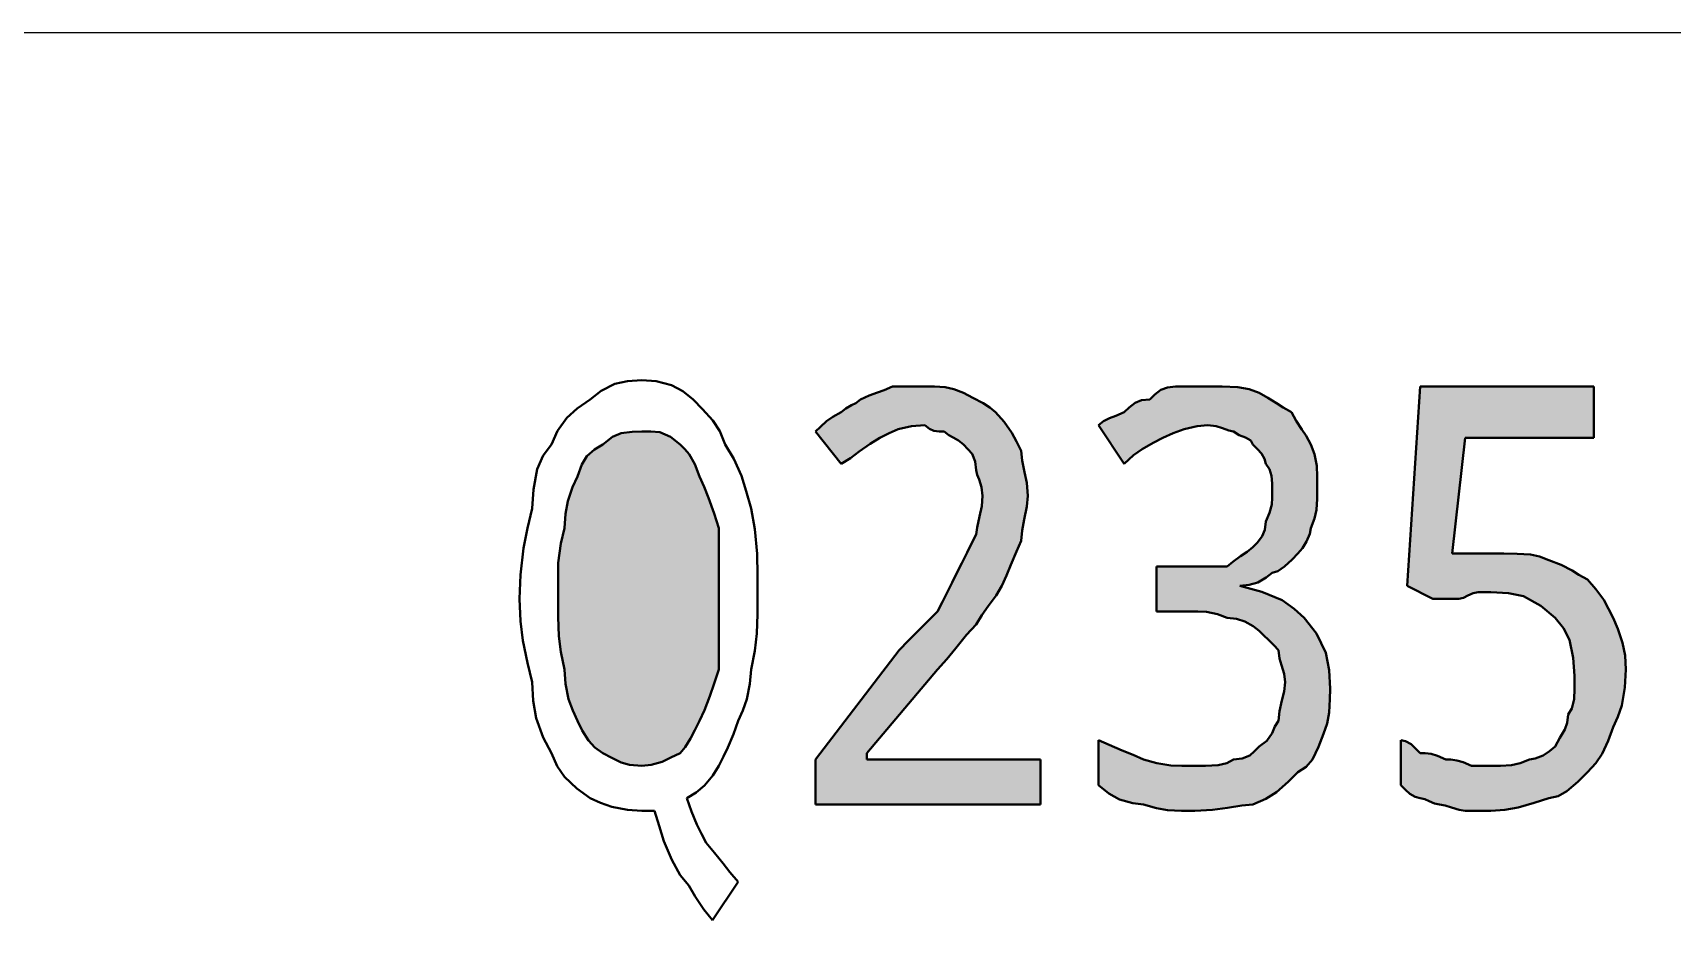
# Model space of a CAD drawing. Extents: x 457 to 4918, y -67 to 391.
# Drawn here: x 3585.79 to 3597.31, y 6.51 to 12.75 of the extents above; entities that cross this region are included whole.
import ezdxf

# ---------------------------------------------------------------- set-up
doc = ezdxf.new("R2010")
doc.units = 0
doc.header["$LTSCALE"] = 40
doc.header["$MEASUREMENT"] = 0
doc.layers.add('at_Entity', color=7, linetype='CONTINUOUS')
doc.layers.add('at_Solid', color=7, linetype='CONTINUOUS')

msp = doc.modelspace()

# ---------------------------------------------------------------- hatches: boundary and pattern name
at = {"layer": 'at_Solid'}
for points in [[(3592.875, 7.326), (3591.293, 7.326), (3591.293, 7.642), (3591.881, 8.411), (3591.948, 8.478), (3592.025, 8.555), (3592.086, 8.616), (3592.152, 8.682), (3592.186, 8.75), (3592.224, 8.826), (3592.255, 8.887), (3592.287, 8.953), (3592.321, 9.021), (3592.36, 9.097), (3592.39, 9.159), (3592.423, 9.224), (3592.43, 9.273), (3592.447, 9.349), (3592.462, 9.423), (3592.468, 9.495), (3592.461, 9.555), (3592.445, 9.61), (3592.43, 9.643), (3592.423, 9.676), (3592.415, 9.736), (3592.394, 9.791), (3592.365, 9.824), (3592.333, 9.857), (3592.299, 9.884), (3592.261, 9.906), (3592.23, 9.921), (3592.197, 9.947), (3592.163, 9.948), (3592.125, 9.953), (3592.094, 9.967), (3592.061, 9.993), (3591.968, 9.985), (3591.875, 9.963), (3591.811, 9.935), (3591.745, 9.902), (3591.677, 9.861), (3591.601, 9.807), (3591.539, 9.761), (3591.474, 9.721), (3591.293, 9.947), (3591.328, 9.981), (3591.371, 10.02), (3591.415, 10.05), (3591.474, 10.083), (3591.508, 10.11), (3591.546, 10.132), (3591.577, 10.147), (3591.609, 10.173), (3591.67, 10.2), (3591.73, 10.222), (3591.777, 10.238), (3591.835, 10.264), (3591.877, 10.264), (3591.937, 10.264), (3591.996, 10.264), (3592.061, 10.264), (3592.129, 10.263), (3592.206, 10.258), (3592.267, 10.245), (3592.333, 10.219), (3592.4, 10.185), (3592.471, 10.147), (3592.519, 10.116), (3592.559, 10.083), (3592.619, 10.015), (3592.674, 9.939), (3592.707, 9.877), (3592.74, 9.812), (3592.747, 9.743), (3592.763, 9.662), (3592.778, 9.587), (3592.785, 9.495), (3592.778, 9.421), (3592.761, 9.328), (3592.746, 9.251), (3592.74, 9.179), (3592.706, 9.104), (3592.667, 9.011), (3592.637, 8.935), (3592.604, 8.863), (3592.563, 8.795), (3592.508, 8.719), (3592.463, 8.657), (3592.423, 8.591), (3592.355, 8.517), (3592.279, 8.424), (3592.217, 8.347), (3592.152, 8.275), (3591.655, 7.687), (3591.655, 7.642), (3592.875, 7.642)], [(3594.819, 9.541), (3594.818, 9.473), (3594.813, 9.397), (3594.8, 9.335), (3594.774, 9.269), (3594.766, 9.228), (3594.744, 9.174), (3594.716, 9.128), (3594.683, 9.089), (3594.642, 9.048), (3594.588, 8.999), (3594.542, 8.966), (3594.502, 8.953), (3594.461, 8.92), (3594.401, 8.887), (3594.342, 8.869), (3594.276, 8.863), (3594.43, 8.821), (3594.572, 8.761), (3594.656, 8.702), (3594.728, 8.637), (3594.814, 8.527), (3594.88, 8.391), (3594.902, 8.27), (3594.909, 8.139), (3594.908, 8.065), (3594.903, 7.972), (3594.89, 7.895), (3594.864, 7.823), (3594.829, 7.73), (3594.786, 7.642), (3594.742, 7.591), (3594.683, 7.552), (3594.615, 7.485), (3594.533, 7.413), (3594.458, 7.365), (3594.367, 7.326), (3594.29, 7.319), (3594.188, 7.302), (3594.084, 7.287), (3593.96, 7.281), (3593.865, 7.281), (3593.767, 7.286), (3593.69, 7.3), (3593.598, 7.326), (3593.523, 7.334), (3593.431, 7.361), (3593.354, 7.403), (3593.282, 7.461), (3593.282, 7.778), (3593.357, 7.744), (3593.449, 7.706), (3593.526, 7.675), (3593.598, 7.642), (3593.693, 7.616), (3593.791, 7.599), (3593.868, 7.597), (3593.96, 7.597), (3594.034, 7.598), (3594.122, 7.603), (3594.185, 7.616), (3594.231, 7.642), (3594.291, 7.65), (3594.346, 7.671), (3594.379, 7.7), (3594.412, 7.733), (3594.465, 7.774), (3594.503, 7.828), (3594.521, 7.874), (3594.548, 7.913), (3594.555, 7.981), (3594.571, 8.057), (3594.586, 8.119), (3594.593, 8.185), (3594.586, 8.245), (3594.569, 8.305), (3594.554, 8.352), (3594.548, 8.411), (3594.514, 8.445), (3594.476, 8.483), (3594.445, 8.513), (3594.412, 8.546), (3594.37, 8.579), (3594.311, 8.613), (3594.251, 8.63), (3594.186, 8.637), (3594.118, 8.663), (3594.042, 8.679), (3593.98, 8.682), (3593.915, 8.682), (3593.689, 8.682), (3593.689, 8.998), (3593.915, 8.998), (3593.983, 8.998), (3594.059, 8.998), (3594.12, 8.998), (3594.186, 8.998), (3594.227, 9.032), (3594.281, 9.07), (3594.327, 9.101), (3594.367, 9.134), (3594.4, 9.168), (3594.433, 9.212), (3594.45, 9.256), (3594.457, 9.315), (3594.483, 9.375), (3594.5, 9.435), (3594.502, 9.482), (3594.502, 9.541), (3594.502, 9.582), (3594.497, 9.636), (3594.483, 9.682), (3594.457, 9.721), (3594.449, 9.755), (3594.428, 9.793), (3594.4, 9.824), (3594.367, 9.857), (3594.352, 9.884), (3594.314, 9.906), (3594.271, 9.921), (3594.231, 9.947), (3594.197, 9.955), (3594.153, 9.971), (3594.109, 9.986), (3594.05, 9.993), (3593.975, 9.985), (3593.883, 9.963), (3593.806, 9.935), (3593.734, 9.902), (3593.666, 9.868), (3593.59, 9.824), (3593.528, 9.78), (3593.463, 9.721), (3593.282, 9.993), (3593.317, 10.02), (3593.36, 10.041), (3593.404, 10.057), (3593.463, 10.083), (3593.497, 10.116), (3593.541, 10.149), (3593.585, 10.167), (3593.644, 10.173), (3593.678, 10.207), (3593.721, 10.24), (3593.766, 10.257), (3593.824, 10.264), (3593.891, 10.264), (3593.963, 10.264), (3594.011, 10.264), (3594.05, 10.264), (3594.151, 10.263), (3594.261, 10.258), (3594.34, 10.245), (3594.412, 10.219), (3594.473, 10.185), (3594.533, 10.147), (3594.579, 10.116), (3594.638, 10.083), (3594.672, 10.022), (3594.71, 9.962), (3594.741, 9.916), (3594.774, 9.857), (3594.8, 9.789), (3594.816, 9.707), (3594.819, 9.632)], [(3596.13, 9.089), (3596.224, 9.088), (3596.317, 9.083), (3596.38, 9.069), (3596.446, 9.043), (3596.533, 9.01), (3596.609, 8.971), (3596.658, 8.941), (3596.717, 8.908), (3596.777, 8.84), (3596.832, 8.764), (3596.865, 8.702), (3596.898, 8.637), (3596.931, 8.561), (3596.964, 8.463), (3596.982, 8.373), (3596.988, 8.275), (3596.981, 8.148), (3596.959, 8.022), (3596.931, 7.941), (3596.898, 7.868), (3596.863, 7.774), (3596.82, 7.681), (3596.776, 7.617), (3596.717, 7.552), (3596.649, 7.485), (3596.573, 7.419), (3596.512, 7.384), (3596.446, 7.371), (3596.344, 7.338), (3596.23, 7.305), (3596.138, 7.287), (3596.039, 7.281), (3595.998, 7.281), (3595.944, 7.281), (3595.898, 7.281), (3595.858, 7.281), (3595.817, 7.288), (3595.763, 7.304), (3595.717, 7.319), (3595.678, 7.326), (3595.644, 7.333), (3595.606, 7.349), (3595.575, 7.364), (3595.542, 7.371), (3595.508, 7.379), (3595.47, 7.4), (3595.439, 7.429), (3595.406, 7.461), (3595.406, 7.778), (3595.44, 7.77), (3595.478, 7.749), (3595.509, 7.72), (3595.542, 7.687), (3595.577, 7.687), (3595.62, 7.682), (3595.664, 7.668), (3595.723, 7.642), (3595.757, 7.641), (3595.801, 7.636), (3595.845, 7.623), (3595.904, 7.597), (3595.938, 7.597), (3595.976, 7.597), (3596.006, 7.597), (3596.039, 7.597), (3596.107, 7.598), (3596.183, 7.603), (3596.245, 7.616), (3596.31, 7.642), (3596.351, 7.65), (3596.406, 7.671), (3596.452, 7.7), (3596.491, 7.733), (3596.524, 7.793), (3596.558, 7.853), (3596.575, 7.9), (3596.582, 7.959), (3596.608, 8.001), (3596.624, 8.066), (3596.627, 8.138), (3596.627, 8.23), (3596.618, 8.357), (3596.592, 8.483), (3596.55, 8.564), (3596.491, 8.637), (3596.389, 8.722), (3596.269, 8.789), (3596.164, 8.811), (3596.039, 8.817), (3596.006, 8.817), (3595.973, 8.817), (3595.956, 8.817), (3595.949, 8.817), (3595.915, 8.81), (3595.877, 8.794), (3595.846, 8.779), (3595.813, 8.772), (3595.78, 8.772), (3595.747, 8.772), (3595.73, 8.772), (3595.723, 8.772), (3595.69, 8.772), (3595.657, 8.772), (3595.639, 8.772), (3595.632, 8.772), (3595.452, 8.863), (3595.542, 10.264), (3596.762, 10.264), (3596.762, 9.902), (3595.858, 9.902), (3595.768, 9.089), (3595.802, 9.089), (3595.84, 9.089), (3595.871, 9.089), (3595.904, 9.089), (3595.964, 9.089), (3596.024, 9.089), (3596.071, 9.089)], [(3589.485, 8.772), (3589.486, 8.644), (3589.491, 8.508), (3589.504, 8.399), (3589.53, 8.275), (3589.538, 8.174), (3589.559, 8.065), (3589.588, 7.986), (3589.621, 7.913), (3589.655, 7.846), (3589.698, 7.775), (3589.743, 7.727), (3589.801, 7.687), (3589.863, 7.654), (3589.928, 7.621), (3589.988, 7.604), (3590.073, 7.597), (3590.14, 7.605), (3590.217, 7.626), (3590.278, 7.655), (3590.344, 7.687), (3590.378, 7.729), (3590.416, 7.789), (3590.447, 7.848), (3590.479, 7.913), (3590.513, 7.989), (3590.551, 8.087), (3590.582, 8.177), (3590.615, 8.275), (3590.615, 8.404), (3590.615, 8.54), (3590.615, 8.648), (3590.615, 8.772), (3590.615, 8.907), (3590.615, 9.055), (3590.615, 9.164), (3590.615, 9.269), (3590.581, 9.37), (3590.543, 9.48), (3590.512, 9.559), (3590.479, 9.631), (3590.446, 9.717), (3590.407, 9.789), (3590.377, 9.824), (3590.344, 9.857), (3590.276, 9.909), (3590.2, 9.943), (3590.138, 9.947), (3590.073, 9.947), (3590.005, 9.946), (3589.929, 9.936), (3589.867, 9.909), (3589.801, 9.857), (3589.741, 9.822), (3589.687, 9.774), (3589.653, 9.716), (3589.621, 9.631), (3589.587, 9.555), (3589.554, 9.458), (3589.537, 9.368), (3589.53, 9.269), (3589.504, 9.16), (3589.487, 9.024), (3589.485, 8.903)]]:
    msp.add_hatch(color=0, dxfattribs=at).paths.add_polyline_path(points)

# ---------------------------------------------------------------- linework, layer by layer
at = {"layer": 'at_Entity', "color": 0, "lineweight": 40}
for p, q in [((3589.787, 10.233), (3589.884, 10.283)), ((3589.884, 10.283), (3589.974, 10.302)), ((3589.974, 10.302), (3590.073, 10.309)), ((3590.073, 10.309), (3590.174, 10.301)), ((3590.174, 10.301), (3590.283, 10.274)), ((3590.283, 10.274), (3590.362, 10.232)), ((3591.777, 10.238), (3591.835, 10.264)), ((3591.835, 10.264), (3591.877, 10.264)), ((3591.877, 10.264), (3591.937, 10.264)), ((3591.937, 10.264), (3591.996, 10.264)), ((3591.996, 10.264), (3592.061, 10.264)), ((3592.061, 10.264), (3592.129, 10.263)), ((3592.129, 10.263), (3592.206, 10.258)), ((3592.206, 10.258), (3592.267, 10.245)), ((3593.721, 10.24), (3593.766, 10.257)), ((3593.766, 10.257), (3593.824, 10.264)), ((3593.824, 10.264), (3593.891, 10.264)), ((3593.891, 10.264), (3593.963, 10.264)), ((3593.963, 10.264), (3594.011, 10.264)), ((3594.011, 10.264), (3594.05, 10.264)), ((3594.05, 10.264), (3594.151, 10.263)), ((3594.151, 10.263), (3594.261, 10.258)), ((3594.261, 10.258), (3594.34, 10.245)), ((3595.452, 8.863), (3595.542, 10.264)), ((3595.542, 10.264), (3596.762, 10.264)), ((3596.762, 10.264), (3596.762, 9.902)), ((3589.619, 10.108), (3589.711, 10.173)), ((3589.711, 10.173), (3589.787, 10.233)), ((3590.362, 10.232), (3590.434, 10.173)), ((3590.434, 10.173), (3590.501, 10.105)), ((3591.546, 10.132), (3591.577, 10.147)), ((3591.577, 10.147), (3591.609, 10.173)), ((3591.609, 10.173), (3591.67, 10.2)), ((3591.67, 10.2), (3591.73, 10.222)), ((3591.73, 10.222), (3591.777, 10.238)), ((3592.267, 10.245), (3592.333, 10.219)), ((3592.333, 10.219), (3592.4, 10.185)), ((3592.4, 10.185), (3592.471, 10.147)), ((3592.471, 10.147), (3592.519, 10.116)), ((3593.497, 10.116), (3593.541, 10.149)), ((3593.541, 10.149), (3593.585, 10.167)), ((3593.585, 10.167), (3593.644, 10.173)), ((3593.644, 10.173), (3593.678, 10.207)), ((3593.678, 10.207), (3593.721, 10.24)), ((3594.34, 10.245), (3594.412, 10.219)), ((3594.412, 10.219), (3594.473, 10.185)), ((3594.473, 10.185), (3594.533, 10.147)), ((3594.533, 10.147), (3594.579, 10.116)), ((3589.482, 9.951), (3589.547, 10.044)), ((3589.547, 10.044), (3589.619, 10.108)), ((3590.501, 10.105), (3590.573, 10.024)), ((3590.573, 10.024), (3590.621, 9.949)), ((3591.371, 10.02), (3591.415, 10.05)), ((3591.415, 10.05), (3591.474, 10.083)), ((3591.474, 10.083), (3591.508, 10.11)), ((3591.508, 10.11), (3591.546, 10.132)), ((3592.519, 10.116), (3592.559, 10.083)), ((3592.559, 10.083), (3592.619, 10.015)), ((3593.317, 10.02), (3593.36, 10.041)), ((3593.36, 10.041), (3593.404, 10.057)), ((3593.404, 10.057), (3593.463, 10.083)), ((3593.463, 10.083), (3593.497, 10.116)), ((3594.579, 10.116), (3594.638, 10.083)), ((3594.638, 10.083), (3594.672, 10.022)), ((3594.672, 10.022), (3594.71, 9.962)), ((3589.44, 9.857), (3589.482, 9.951)), ((3589.867, 9.909), (3589.801, 9.857)), ((3589.929, 9.936), (3589.867, 9.909)), ((3590.005, 9.946), (3589.929, 9.936)), ((3590.073, 9.947), (3590.005, 9.946)), ((3590.138, 9.947), (3590.073, 9.947)), ((3590.2, 9.943), (3590.138, 9.947)), ((3590.276, 9.909), (3590.2, 9.943)), ((3590.344, 9.857), (3590.276, 9.909)), ((3590.621, 9.949), (3590.66, 9.857)), ((3591.293, 9.947), (3591.328, 9.981)), ((3591.474, 9.721), (3591.293, 9.947)), ((3591.328, 9.981), (3591.371, 10.02)), ((3591.811, 9.935), (3591.745, 9.902)), ((3591.875, 9.963), (3591.811, 9.935)), ((3591.968, 9.985), (3591.875, 9.963)), ((3592.061, 9.993), (3591.968, 9.985)), ((3592.094, 9.967), (3592.061, 9.993)), ((3592.125, 9.953), (3592.094, 9.967)), ((3592.163, 9.948), (3592.125, 9.953)), ((3592.197, 9.947), (3592.163, 9.948)), ((3592.23, 9.921), (3592.197, 9.947)), ((3592.261, 9.906), (3592.23, 9.921)), ((3592.619, 10.015), (3592.674, 9.939)), ((3592.674, 9.939), (3592.707, 9.877)), ((3593.282, 9.993), (3593.317, 10.02)), ((3593.463, 9.721), (3593.282, 9.993)), ((3593.806, 9.935), (3593.734, 9.902)), ((3593.883, 9.963), (3593.806, 9.935)), ((3593.975, 9.985), (3593.883, 9.963)), ((3594.05, 9.993), (3593.975, 9.985)), ((3594.109, 9.986), (3594.05, 9.993)), ((3594.153, 9.971), (3594.109, 9.986)), ((3594.197, 9.955), (3594.153, 9.971)), ((3594.231, 9.947), (3594.197, 9.955)), ((3594.271, 9.921), (3594.231, 9.947)), ((3594.314, 9.906), (3594.271, 9.921)), ((3594.71, 9.962), (3594.741, 9.916)), ((3594.741, 9.916), (3594.774, 9.857)), ((3589.381, 9.778), (3589.44, 9.857)), ((3589.741, 9.822), (3589.687, 9.774)), ((3589.801, 9.857), (3589.741, 9.822)), ((3590.377, 9.824), (3590.344, 9.857)), ((3590.407, 9.789), (3590.377, 9.824)), ((3590.66, 9.857), (3590.72, 9.755)), ((3591.601, 9.807), (3591.539, 9.761)), ((3591.677, 9.861), (3591.601, 9.807)), ((3591.745, 9.902), (3591.677, 9.861)), ((3592.299, 9.884), (3592.261, 9.906)), ((3592.333, 9.857), (3592.299, 9.884)), ((3592.365, 9.824), (3592.333, 9.857)), ((3592.394, 9.791), (3592.365, 9.824)), ((3592.415, 9.736), (3592.394, 9.791)), ((3592.707, 9.877), (3592.74, 9.812)), ((3592.74, 9.812), (3592.747, 9.743)), ((3593.59, 9.824), (3593.528, 9.78)), ((3593.666, 9.868), (3593.59, 9.824)), ((3593.734, 9.902), (3593.666, 9.868)), ((3594.352, 9.884), (3594.314, 9.906)), ((3594.367, 9.857), (3594.352, 9.884)), ((3594.4, 9.824), (3594.367, 9.857)), ((3594.428, 9.793), (3594.4, 9.824)), ((3594.449, 9.755), (3594.428, 9.793)), ((3594.774, 9.857), (3594.8, 9.789)), ((3595.858, 9.902), (3595.768, 9.089)), ((3596.762, 9.902), (3595.858, 9.902)), ((3589.313, 9.539), (3589.339, 9.682)), ((3589.339, 9.682), (3589.381, 9.778)), ((3589.653, 9.716), (3589.621, 9.631)), ((3589.687, 9.774), (3589.653, 9.716)), ((3590.446, 9.717), (3590.407, 9.789)), ((3590.479, 9.631), (3590.446, 9.717)), ((3590.72, 9.755), (3590.775, 9.635)), ((3591.539, 9.761), (3591.474, 9.721)), ((3592.423, 9.676), (3592.415, 9.736)), ((3592.43, 9.643), (3592.423, 9.676)), ((3592.747, 9.743), (3592.763, 9.662)), ((3593.528, 9.78), (3593.463, 9.721)), ((3594.457, 9.721), (3594.449, 9.755)), ((3594.483, 9.682), (3594.457, 9.721)), ((3594.497, 9.636), (3594.483, 9.682)), ((3594.8, 9.789), (3594.816, 9.707)), ((3594.816, 9.707), (3594.819, 9.632)), ((3589.621, 9.631), (3589.587, 9.555)), ((3590.512, 9.559), (3590.479, 9.631)), ((3590.775, 9.635), (3590.808, 9.529)), ((3592.445, 9.61), (3592.43, 9.643)), ((3592.461, 9.555), (3592.445, 9.61)), ((3592.763, 9.662), (3592.778, 9.587)), ((3592.778, 9.587), (3592.785, 9.495)), ((3594.502, 9.582), (3594.497, 9.636)), ((3594.502, 9.541), (3594.502, 9.582)), ((3594.819, 9.632), (3594.819, 9.541)), ((3589.304, 9.405), (3589.313, 9.539)), ((3589.554, 9.458), (3589.537, 9.368)), ((3589.587, 9.555), (3589.554, 9.458)), ((3590.543, 9.48), (3590.512, 9.559)), ((3590.581, 9.37), (3590.543, 9.48)), ((3590.808, 9.529), (3590.841, 9.405)), ((3592.468, 9.495), (3592.461, 9.555)), ((3592.462, 9.423), (3592.468, 9.495)), ((3592.785, 9.495), (3592.778, 9.421)), ((3594.5, 9.435), (3594.502, 9.482)), ((3594.502, 9.482), (3594.502, 9.541)), ((3594.818, 9.473), (3594.813, 9.397)), ((3594.819, 9.541), (3594.818, 9.473)), ((3589.271, 9.267), (3589.304, 9.405)), ((3589.537, 9.368), (3589.53, 9.269)), ((3590.615, 9.269), (3590.581, 9.37)), ((3590.841, 9.405), (3590.867, 9.262)), ((3592.43, 9.273), (3592.447, 9.349)), ((3592.447, 9.349), (3592.462, 9.423)), ((3592.778, 9.421), (3592.761, 9.328)), ((3594.457, 9.315), (3594.483, 9.375)), ((3594.483, 9.375), (3594.5, 9.435)), ((3594.8, 9.335), (3594.774, 9.269)), ((3594.813, 9.397), (3594.8, 9.335)), ((3589.243, 9.127), (3589.271, 9.267)), ((3589.53, 9.269), (3589.504, 9.16)), ((3590.615, 9.164), (3590.615, 9.269)), ((3590.867, 9.262), (3590.884, 9.088)), ((3592.39, 9.159), (3592.423, 9.224)), ((3592.423, 9.224), (3592.43, 9.273)), ((3592.746, 9.251), (3592.74, 9.179)), ((3592.761, 9.328), (3592.746, 9.251)), ((3594.433, 9.212), (3594.45, 9.256)), ((3594.45, 9.256), (3594.457, 9.315)), ((3594.766, 9.228), (3594.744, 9.174)), ((3594.774, 9.269), (3594.766, 9.228)), ((3589.222, 8.941), (3589.243, 9.127)), ((3589.504, 9.16), (3589.487, 9.024)), ((3590.615, 9.055), (3590.615, 9.164)), ((3592.36, 9.097), (3592.39, 9.159)), ((3592.706, 9.104), (3592.667, 9.011)), ((3592.74, 9.179), (3592.706, 9.104)), ((3594.281, 9.07), (3594.327, 9.101)), ((3594.327, 9.101), (3594.367, 9.134)), ((3594.367, 9.134), (3594.4, 9.168)), ((3594.4, 9.168), (3594.433, 9.212)), ((3594.716, 9.128), (3594.683, 9.089)), ((3594.744, 9.174), (3594.716, 9.128)), ((3589.487, 9.024), (3589.485, 8.903)), ((3590.615, 8.907), (3590.615, 9.055)), ((3590.884, 9.088), (3590.886, 8.936)), ((3592.287, 8.953), (3592.321, 9.021)), ((3592.321, 9.021), (3592.36, 9.097)), ((3592.667, 9.011), (3592.637, 8.935)), ((3593.689, 8.682), (3593.689, 8.998)), ((3593.689, 8.998), (3593.915, 8.998)), ((3593.915, 8.998), (3593.983, 8.998)), ((3593.983, 8.998), (3594.059, 8.998)), ((3594.059, 8.998), (3594.12, 8.998)), ((3594.12, 8.998), (3594.186, 8.998)), ((3594.186, 8.998), (3594.227, 9.032)), ((3594.227, 9.032), (3594.281, 9.07)), ((3594.588, 8.999), (3594.542, 8.966)), ((3594.642, 9.048), (3594.588, 8.999)), ((3594.683, 9.089), (3594.642, 9.048)), ((3595.768, 9.089), (3595.802, 9.089)), ((3595.802, 9.089), (3595.84, 9.089)), ((3595.84, 9.089), (3595.871, 9.089)), ((3595.871, 9.089), (3595.904, 9.089)), ((3595.904, 9.089), (3595.964, 9.089)), ((3595.964, 9.089), (3596.024, 9.089)), ((3596.024, 9.089), (3596.071, 9.089)), ((3596.071, 9.089), (3596.13, 9.089)), ((3596.13, 9.089), (3596.224, 9.088)), ((3596.224, 9.088), (3596.317, 9.083)), ((3596.317, 9.083), (3596.38, 9.069)), ((3596.38, 9.069), (3596.446, 9.043)), ((3596.446, 9.043), (3596.533, 9.01)), ((3596.533, 9.01), (3596.609, 8.971)), ((3589.214, 8.772), (3589.222, 8.941)), ((3589.485, 8.903), (3589.485, 8.772)), ((3590.615, 8.772), (3590.615, 8.907)), ((3590.886, 8.936), (3590.886, 8.772)), ((3592.224, 8.826), (3592.255, 8.887)), ((3592.255, 8.887), (3592.287, 8.953)), ((3592.637, 8.935), (3592.604, 8.863)), ((3594.342, 8.869), (3594.276, 8.863)), ((3594.401, 8.887), (3594.342, 8.869)), ((3594.461, 8.92), (3594.401, 8.887)), ((3594.502, 8.953), (3594.461, 8.92)), ((3594.542, 8.966), (3594.502, 8.953)), ((3596.609, 8.971), (3596.658, 8.941)), ((3596.658, 8.941), (3596.717, 8.908)), ((3596.717, 8.908), (3596.777, 8.84)), ((3589.221, 8.615), (3589.214, 8.772)), ((3589.485, 8.772), (3589.486, 8.644)), ((3590.615, 8.648), (3590.615, 8.772)), ((3590.886, 8.772), (3590.886, 8.663)), ((3592.186, 8.75), (3592.224, 8.826)), ((3592.563, 8.795), (3592.508, 8.719)), ((3592.604, 8.863), (3592.563, 8.795)), ((3594.276, 8.863), (3594.43, 8.821)), ((3594.43, 8.821), (3594.572, 8.761)), ((3594.572, 8.761), (3594.656, 8.702)), ((3595.632, 8.772), (3595.452, 8.863)), ((3595.639, 8.772), (3595.632, 8.772)), ((3595.657, 8.772), (3595.639, 8.772)), ((3595.69, 8.772), (3595.657, 8.772)), ((3595.723, 8.772), (3595.69, 8.772)), ((3595.73, 8.772), (3595.723, 8.772)), ((3595.747, 8.772), (3595.73, 8.772)), ((3595.78, 8.772), (3595.747, 8.772)), ((3595.813, 8.772), (3595.78, 8.772)), ((3595.846, 8.779), (3595.813, 8.772)), ((3595.877, 8.794), (3595.846, 8.779)), ((3595.915, 8.81), (3595.877, 8.794)), ((3595.949, 8.817), (3595.915, 8.81)), ((3595.956, 8.817), (3595.949, 8.817)), ((3595.973, 8.817), (3595.956, 8.817)), ((3596.006, 8.817), (3595.973, 8.817)), ((3596.039, 8.817), (3596.006, 8.817)), ((3596.164, 8.811), (3596.039, 8.817)), ((3596.269, 8.789), (3596.164, 8.811)), ((3596.389, 8.722), (3596.269, 8.789)), ((3596.777, 8.84), (3596.832, 8.764)), ((3596.832, 8.764), (3596.865, 8.702)), ((3589.486, 8.644), (3589.491, 8.508)), ((3590.615, 8.54), (3590.615, 8.648)), ((3590.886, 8.663), (3590.881, 8.527)), ((3592.086, 8.616), (3592.152, 8.682)), ((3592.152, 8.682), (3592.186, 8.75)), ((3592.463, 8.657), (3592.423, 8.591)), ((3592.508, 8.719), (3592.463, 8.657)), ((3593.915, 8.682), (3593.689, 8.682)), ((3593.98, 8.682), (3593.915, 8.682)), ((3594.042, 8.679), (3593.98, 8.682)), ((3594.118, 8.663), (3594.042, 8.679)), ((3594.186, 8.637), (3594.118, 8.663)), ((3594.656, 8.702), (3594.728, 8.637)), ((3596.491, 8.637), (3596.389, 8.722)), ((3596.865, 8.702), (3596.898, 8.637)), ((3589.238, 8.479), (3589.221, 8.615)), ((3590.615, 8.404), (3590.615, 8.54)), ((3590.881, 8.527), (3590.867, 8.406)), ((3591.948, 8.478), (3592.025, 8.555)), ((3592.025, 8.555), (3592.086, 8.616)), ((3592.423, 8.591), (3592.355, 8.517)), ((3594.251, 8.63), (3594.186, 8.637)), ((3594.311, 8.613), (3594.251, 8.63)), ((3594.37, 8.579), (3594.311, 8.613)), ((3594.412, 8.546), (3594.37, 8.579)), ((3594.445, 8.513), (3594.412, 8.546)), ((3594.728, 8.637), (3594.814, 8.527)), ((3594.814, 8.527), (3594.88, 8.391)), ((3596.55, 8.564), (3596.491, 8.637)), ((3596.592, 8.483), (3596.55, 8.564)), ((3596.898, 8.637), (3596.931, 8.561)), ((3596.931, 8.561), (3596.964, 8.463)), ((3589.271, 8.321), (3589.238, 8.479)), ((3589.491, 8.508), (3589.504, 8.399)), ((3591.293, 7.642), (3591.881, 8.411)), ((3591.881, 8.411), (3591.948, 8.478)), ((3592.279, 8.424), (3592.217, 8.347)), ((3592.355, 8.517), (3592.279, 8.424)), ((3594.476, 8.483), (3594.445, 8.513)), ((3594.514, 8.445), (3594.476, 8.483)), ((3594.548, 8.411), (3594.514, 8.445)), ((3594.554, 8.352), (3594.548, 8.411)), ((3596.618, 8.357), (3596.592, 8.483)), ((3596.964, 8.463), (3596.982, 8.373)), ((3589.304, 8.185), (3589.271, 8.321)), ((3589.504, 8.399), (3589.53, 8.275)), ((3590.615, 8.275), (3590.615, 8.404)), ((3590.867, 8.406), (3590.841, 8.275)), ((3592.217, 8.347), (3592.152, 8.275)), ((3594.569, 8.305), (3594.554, 8.352)), ((3594.586, 8.245), (3594.569, 8.305)), ((3594.88, 8.391), (3594.902, 8.27)), ((3596.627, 8.23), (3596.618, 8.357)), ((3596.982, 8.373), (3596.988, 8.275)), ((3589.311, 8.054), (3589.304, 8.185)), ((3589.53, 8.275), (3589.538, 8.174)), ((3590.582, 8.177), (3590.615, 8.275)), ((3590.841, 8.275), (3590.833, 8.174)), ((3592.152, 8.275), (3591.655, 7.687)), ((3594.593, 8.185), (3594.586, 8.245)), ((3594.586, 8.119), (3594.593, 8.185)), ((3594.902, 8.27), (3594.909, 8.139)), ((3596.627, 8.138), (3596.627, 8.23)), ((3596.988, 8.275), (3596.981, 8.148)), ((3589.538, 8.174), (3589.559, 8.065)), ((3589.559, 8.065), (3589.588, 7.986)), ((3590.513, 7.989), (3590.551, 8.087)), ((3590.551, 8.087), (3590.582, 8.177)), ((3590.812, 8.065), (3590.783, 7.986)), ((3590.833, 8.174), (3590.812, 8.065)), ((3594.571, 8.057), (3594.586, 8.119)), ((3594.908, 8.065), (3594.903, 7.972)), ((3594.909, 8.139), (3594.908, 8.065)), ((3596.608, 8.001), (3596.624, 8.066)), ((3596.624, 8.066), (3596.627, 8.138)), ((3596.981, 8.148), (3596.959, 8.022)), ((3589.331, 7.933), (3589.311, 8.054)), ((3589.588, 7.986), (3589.621, 7.913)), ((3590.479, 7.913), (3590.513, 7.989)), ((3590.783, 7.986), (3590.751, 7.913)), ((3594.548, 7.913), (3594.555, 7.981)), ((3594.555, 7.981), (3594.571, 8.057)), ((3594.903, 7.972), (3594.89, 7.895)), ((3596.575, 7.9), (3596.582, 7.959)), ((3596.582, 7.959), (3596.608, 8.001)), ((3596.959, 8.022), (3596.931, 7.941)), ((3589.38, 7.797), (3589.331, 7.933)), ((3589.621, 7.913), (3589.655, 7.846)), ((3589.655, 7.846), (3589.698, 7.775)), ((3590.416, 7.789), (3590.447, 7.848)), ((3590.447, 7.848), (3590.479, 7.913)), ((3590.751, 7.913), (3590.717, 7.819)), ((3594.503, 7.828), (3594.521, 7.874)), ((3594.521, 7.874), (3594.548, 7.913)), ((3594.89, 7.895), (3594.864, 7.823)), ((3596.524, 7.793), (3596.558, 7.853)), ((3596.558, 7.853), (3596.575, 7.9)), ((3596.898, 7.868), (3596.863, 7.774)), ((3596.931, 7.941), (3596.898, 7.868)), ((3589.44, 7.687), (3589.38, 7.797)), ((3589.698, 7.775), (3589.743, 7.727)), ((3589.743, 7.727), (3589.801, 7.687)), ((3590.344, 7.687), (3590.378, 7.729)), ((3590.378, 7.729), (3590.416, 7.789)), ((3590.679, 7.726), (3590.648, 7.663)), ((3590.717, 7.819), (3590.679, 7.726)), ((3593.282, 7.461), (3593.282, 7.778)), ((3593.282, 7.778), (3593.357, 7.744)), ((3593.357, 7.744), (3593.449, 7.706)), ((3594.379, 7.7), (3594.412, 7.733)), ((3594.412, 7.733), (3594.465, 7.774)), ((3594.465, 7.774), (3594.503, 7.828)), ((3594.829, 7.73), (3594.786, 7.642)), ((3594.864, 7.823), (3594.829, 7.73)), ((3595.406, 7.461), (3595.406, 7.778)), ((3595.406, 7.778), (3595.44, 7.77)), ((3595.44, 7.77), (3595.478, 7.749)), ((3595.478, 7.749), (3595.509, 7.72)), ((3595.509, 7.72), (3595.542, 7.687)), ((3596.452, 7.7), (3596.491, 7.733)), ((3596.491, 7.733), (3596.524, 7.793)), ((3596.863, 7.774), (3596.82, 7.681)), ((3589.479, 7.596), (3589.44, 7.687)), ((3589.801, 7.687), (3589.863, 7.654)), ((3589.863, 7.654), (3589.928, 7.621)), ((3589.928, 7.621), (3589.988, 7.604)), ((3589.988, 7.604), (3590.073, 7.597)), ((3590.073, 7.597), (3590.14, 7.605)), ((3590.14, 7.605), (3590.217, 7.626)), ((3590.217, 7.626), (3590.278, 7.655)), ((3590.278, 7.655), (3590.344, 7.687)), ((3590.648, 7.663), (3590.615, 7.597)), ((3591.293, 7.326), (3591.293, 7.642)), ((3591.655, 7.687), (3591.655, 7.642)), ((3591.655, 7.642), (3592.875, 7.642)), ((3592.875, 7.642), (3592.875, 7.326)), ((3593.449, 7.706), (3593.526, 7.675)), ((3593.526, 7.675), (3593.598, 7.642)), ((3593.598, 7.642), (3593.693, 7.616)), ((3593.693, 7.616), (3593.791, 7.599)), ((3594.034, 7.598), (3594.122, 7.603)), ((3594.122, 7.603), (3594.185, 7.616)), ((3594.185, 7.616), (3594.231, 7.642)), ((3594.231, 7.642), (3594.291, 7.65)), ((3594.291, 7.65), (3594.346, 7.671)), ((3594.346, 7.671), (3594.379, 7.7)), ((3594.786, 7.642), (3594.742, 7.591)), ((3595.542, 7.687), (3595.577, 7.687)), ((3595.577, 7.687), (3595.62, 7.682)), ((3595.62, 7.682), (3595.664, 7.668)), ((3595.664, 7.668), (3595.723, 7.642)), ((3595.723, 7.642), (3595.757, 7.641)), ((3595.757, 7.641), (3595.801, 7.636)), ((3595.801, 7.636), (3595.845, 7.623)), ((3595.845, 7.623), (3595.904, 7.597)), ((3596.107, 7.598), (3596.183, 7.603)), ((3596.183, 7.603), (3596.245, 7.616)), ((3596.245, 7.616), (3596.31, 7.642)), ((3596.31, 7.642), (3596.351, 7.65)), ((3596.351, 7.65), (3596.406, 7.671)), ((3596.406, 7.671), (3596.452, 7.7)), ((3596.776, 7.617), (3596.717, 7.552)), ((3596.82, 7.681), (3596.776, 7.617)), ((3589.53, 7.521), (3589.479, 7.596)), ((3589.618, 7.439), (3589.53, 7.521)), ((3590.573, 7.53), (3590.514, 7.459)), ((3590.615, 7.597), (3590.573, 7.53)), ((3593.791, 7.599), (3593.868, 7.597)), ((3593.868, 7.597), (3593.96, 7.597)), ((3593.96, 7.597), (3594.034, 7.598)), ((3594.683, 7.552), (3594.615, 7.485)), ((3594.742, 7.591), (3594.683, 7.552)), ((3595.904, 7.597), (3595.938, 7.597)), ((3595.938, 7.597), (3595.976, 7.597)), ((3595.976, 7.597), (3596.006, 7.597)), ((3596.006, 7.597), (3596.039, 7.597)), ((3596.039, 7.597), (3596.107, 7.598)), ((3596.717, 7.552), (3596.649, 7.485)), ((3589.711, 7.371), (3589.618, 7.439)), ((3590.455, 7.41), (3590.389, 7.371)), ((3590.514, 7.459), (3590.455, 7.41)), ((3593.354, 7.403), (3593.282, 7.461)), ((3593.431, 7.361), (3593.354, 7.403)), ((3594.533, 7.413), (3594.458, 7.365)), ((3594.615, 7.485), (3594.533, 7.413)), ((3595.439, 7.429), (3595.406, 7.461)), ((3595.47, 7.4), (3595.439, 7.429)), ((3595.508, 7.379), (3595.47, 7.4)), ((3595.542, 7.371), (3595.508, 7.379)), ((3596.512, 7.384), (3596.446, 7.371)), ((3596.573, 7.419), (3596.512, 7.384)), ((3596.649, 7.485), (3596.573, 7.419)), ((3589.783, 7.338), (3589.711, 7.371)), ((3589.862, 7.31), (3589.783, 7.338)), ((3589.972, 7.288), (3589.862, 7.31)), ((3590.073, 7.281), (3589.972, 7.288)), ((3590.075, 7.281), (3590.073, 7.281)), ((3590.092, 7.281), (3590.075, 7.281)), ((3590.118, 7.281), (3590.092, 7.281)), ((3590.125, 7.281), (3590.118, 7.281)), ((3590.14, 7.281), (3590.125, 7.281)), ((3590.156, 7.281), (3590.14, 7.281)), ((3590.163, 7.281), (3590.156, 7.281)), ((3590.196, 7.176), (3590.163, 7.281)), ((3590.389, 7.371), (3590.423, 7.277)), ((3590.423, 7.277), (3590.461, 7.184)), ((3592.875, 7.326), (3591.293, 7.326)), ((3593.523, 7.334), (3593.431, 7.361)), ((3593.598, 7.326), (3593.523, 7.334)), ((3593.69, 7.3), (3593.598, 7.326)), ((3593.767, 7.286), (3593.69, 7.3)), ((3593.865, 7.281), (3593.767, 7.286)), ((3593.96, 7.281), (3593.865, 7.281)), ((3594.084, 7.287), (3593.96, 7.281)), ((3594.188, 7.302), (3594.084, 7.287)), ((3594.29, 7.319), (3594.188, 7.302)), ((3594.367, 7.326), (3594.29, 7.319)), ((3594.458, 7.365), (3594.367, 7.326)), ((3595.575, 7.364), (3595.542, 7.371)), ((3595.606, 7.349), (3595.575, 7.364)), ((3595.644, 7.333), (3595.606, 7.349)), ((3595.678, 7.326), (3595.644, 7.333)), ((3595.717, 7.319), (3595.678, 7.326)), ((3595.763, 7.304), (3595.717, 7.319)), ((3595.817, 7.288), (3595.763, 7.304)), ((3595.858, 7.281), (3595.817, 7.288)), ((3595.898, 7.281), (3595.858, 7.281)), ((3595.944, 7.281), (3595.898, 7.281)), ((3595.998, 7.281), (3595.944, 7.281)), ((3596.039, 7.281), (3595.998, 7.281)), ((3596.138, 7.287), (3596.039, 7.281)), ((3596.23, 7.305), (3596.138, 7.287)), ((3596.344, 7.338), (3596.23, 7.305)), ((3596.446, 7.371), (3596.344, 7.338)), ((3590.229, 7.068), (3590.196, 7.176)), ((3590.461, 7.184), (3590.492, 7.12)), ((3590.284, 6.937), (3590.229, 7.068)), ((3590.492, 7.12), (3590.525, 7.055)), ((3590.525, 7.055), (3590.585, 6.987)), ((3590.344, 6.829), (3590.284, 6.937)), ((3590.585, 6.987), (3590.645, 6.91)), ((3590.403, 6.756), (3590.344, 6.829)), ((3590.645, 6.91), (3590.692, 6.849)), ((3590.692, 6.849), (3590.751, 6.783)), ((3590.449, 6.68), (3590.403, 6.756)), ((3590.751, 6.783), (3590.57, 6.512)), ((3590.509, 6.587), (3590.449, 6.68)), ((3590.57, 6.512), (3590.509, 6.587))]:
    msp.add_line(p, q, dxfattribs=at)
at = {"layer": 'at_Entity', "color": 0}
msp.add_lwpolyline([(3654.937, 12.75), (3474.899, 12.75)], dxfattribs=at)

doc.saveas('drawing.dxf')
